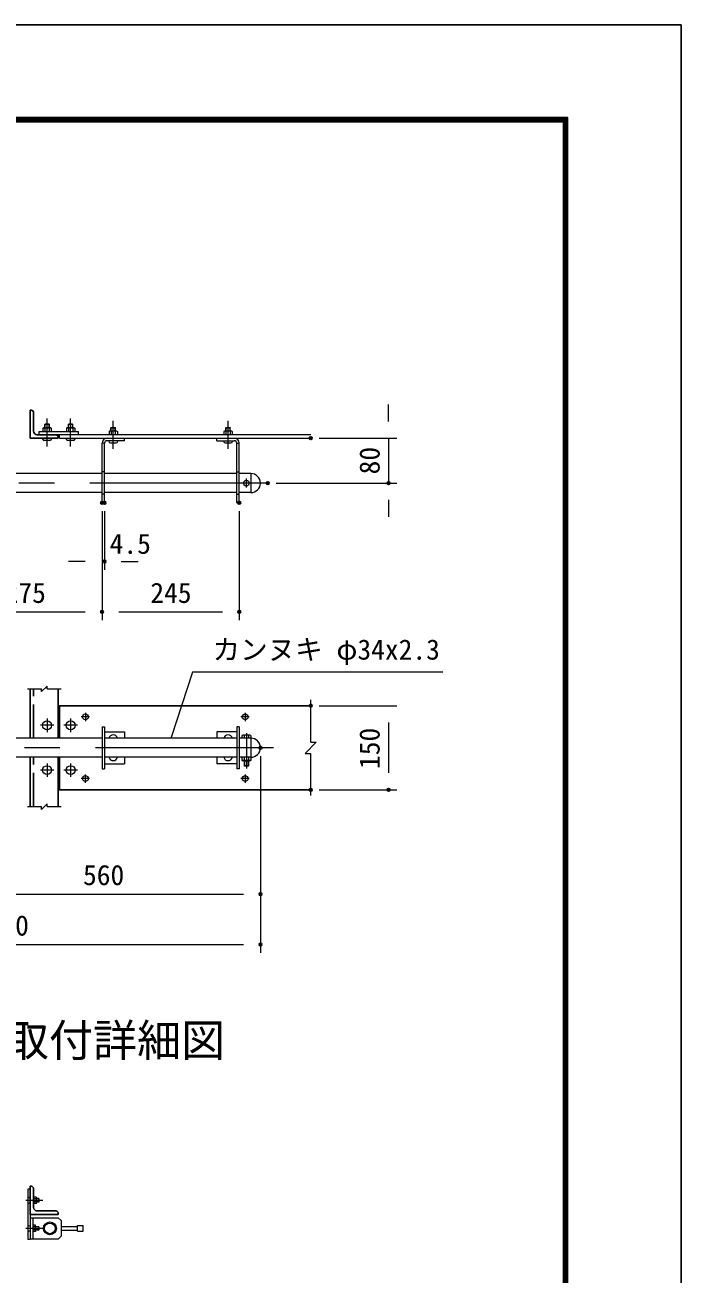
# Model space of a CAD drawing. Units: millimetres, scale not verified, with parts at other scales. Extents: x -6300 to 6300, y -4455 to 4455.
# Drawn here: x 3958 to 6300, y 0 to 4455 of the extents above; entities that cross this region are included whole.
import ezdxf
from ezdxf.enums import TextEntityAlignment as Align

# ---------------------------------------------------------------- set-up
doc = ezdxf.new("R2010")
doc.units = ezdxf.units.MM
doc.header["$LTSCALE"] = 20
doc.header["$PDMODE"] = 32
doc.header["$PDSIZE"] = 10
doc.linetypes.add('DASHED', pattern=[7.5, 6, -1.5])
doc.linetypes.add('USER1', pattern=[50.8, 31.75, -6.35, 6.35, -6.35])
for name, color, linetype, lineweight in [('0-0_D-TTL-TXT', 7, 'Continuous', 25), ('0-4_D-STR-DIM', 7, 'Continuous', 13), ('0-6_Defpoints', 8, 'Continuous', 25), ('0-7_D-STR-TXT', 7, 'Continuous', 13), ('0-9_D-STR1', 1, 'Continuous', 25), ('0-A_D-BMK', 2, 'USER1', 13), ('0-B_D-STR3', 3, 'Continuous', 13), ('0-C_D-TTL', 7, 'Continuous', 25)]:
    doc.layers.add(name, color=color, linetype=linetype, lineweight=lineweight)
doc.styles.add('ＭＳ ゴシック', font='')
doc.styles.get('ＭＳ ゴシック').set_extended_font_data('MS Gothic')

msp = doc.modelspace()

# ---------------------------------------------------------------- linework, layer by layer
at = {"layer": '0-4_D-STR-DIM'}
for p, q in [((5255.88, 3041.05), (5255.88, 3101.05)), ((5008.09, 2981.05), (5285.88, 2981.05)), ((5255.88, 2981.05), (5255.88, 2821.05)), ((4854.99, 2821.05), (5285.88, 2821.05)), ((4233.09, 2721.05), (4233.09, 2331.87)), ((4233.09, 2721.05), (4233.09, 2331.87)), ((4233.09, 2721.05), (4233.09, 2511.87)), ((4242.09, 2721.05), (4242.09, 2511.87)), ((4723.09, 2721.05), (4723.09, 2331.87)), ((5255.88, 2761.05), (5255.88, 2701.05)), ((4173.09, 2541.87), (4113.09, 2541.87)), ((4233.09, 2541.87), (4242.09, 2541.87)), ((4302.09, 2541.87), (4362.09, 2541.87)), ((3743.09, 2361.87), (4173.09, 2361.87)), ((4293.09, 2361.87), (4663.09, 2361.87)), ((4017.09, 2077.15), (4037.09, 2097.15)), ((4037.09, 2087.15), (4037.09, 2097.15)), ((3967.09, 2087.15), (4017.09, 2087.15)), ((4017.09, 2077.15), (4017.09, 2087.15)), ((4037.09, 2087.15), (4087.09, 2087.15)), ((4978.09, 1897.15), (4978.09, 2048.12)), ((5008.09, 2027.15), (5285.88, 2027.15)), ((5255.88, 1967.15), (5255.88, 1787.15)), ((4958.09, 1857.15), (4998.09, 1897.15)), ((4978.09, 1897.15), (4998.09, 1897.15)), ((4798.59, 1847.15), (4798.59, 1325.36)), ((4798.59, 1847.15), (4798.59, 1145.36)), ((4958.09, 1857.15), (4978.09, 1857.15)), ((4978.09, 1706.18), (4978.09, 1857.15)), ((5008.09, 1727.15), (5285.88, 1727.15)), ((3967.09, 1667.15), (4017.09, 1667.15)), ((4017.09, 1657.15), (4037.09, 1677.15)), ((4017.09, 1657.15), (4017.09, 1667.15)), ((4037.09, 1667.15), (4037.09, 1677.15)), ((4037.09, 1667.15), (4087.09, 1667.15)), ((3738.59, 1355.36), (4738.59, 1355.36)), ((3058.59, 1175.36), (4738.59, 1175.36))]:
    msp.add_line(p, q, dxfattribs=at)
at = {"layer": '0-6_Defpoints'}
for p in [(4978.09, 2981.05), (4824.99, 2821.05), (5255.88, 2821.05), (4233.09, 2751.05), (4242.09, 2751.05), (4723.09, 2751.05), (4242.09, 2541.87), (4233.09, 2361.87), (4723.09, 2361.87), (4978.09, 2027.15), (4798.59, 1877.15), (4978.09, 1727.15), (5255.88, 1727.15), (4798.59, 1355.36), (4798.59, 1175.36)]:
    msp.add_point(p, dxfattribs=at)
at = {"layer": '0-7_D-STR-TXT'}
msp.add_lwpolyline([(5450.16, 2146.25), (4555.62, 2146.25), (4480.5, 1913.05)], dxfattribs=at)
at = {"layer": '0-9_D-STR1'}
for p, q in [((3977.09, 3081.05), (3977.09, 2981.05)), ((3977.09, 3081.05), (3980.09, 3081.05)), ((3989.09, 3072.05), (3989.09, 3006.05)), ((4002.09, 2993.05), (4068.09, 2993.05)), ((3977.09, 2981.05), (4077.09, 2981.05)), ((4077.09, 2984.05), (4077.09, 2981.05)), ((3977.09, 1911.15), (3977.09, 2087.15)), ((4077.09, 1911.15), (4077.09, 2087.15)), ((4077.09, 2027.15), (4978.09, 2027.15)), ((4081.09, 2027.15), (4081.09, 1911.15)), ((3977.09, 1667.15), (3977.09, 1843.15)), ((4077.09, 1667.15), (4077.09, 1843.15)), ((4081.09, 1843.15), (4081.09, 1727.15)), ((4077.09, 1727.15), (4978.09, 1727.15)), ((3977.09, 312.81), (3977.09, 212.81)), ((3977.09, 312.81), (3980.09, 312.81)), ((3989.09, 303.81), (3989.09, 237.81)), ((4002.09, 224.81), (4068.09, 224.81)), ((3977.09, 212.81), (4077.09, 212.81)), ((4077.09, 212.81), (4077.09, 215.81))]:
    msp.add_line(p, q, dxfattribs=at)
at = {"layer": '0-9_D-STR1', "linetype": 'DASHED'}
for p, q in [((3989.09, 1911.15), (3989.09, 2087.15)), ((3989.09, 1667.15), (3989.09, 1843.15))]:
    msp.add_line(p, q, dxfattribs=at)
at = {"layer": '0-9_D-STR1'}
for centre, radius, start, end in [((3980.09, 3072.05), 9, 0, 90), ((4002.09, 3006.05), 13, 180, 270), ((4068.09, 2984.05), 9, 0, 90), ((3980.09, 303.81), 9, 0, 90), ((4002.09, 237.81), 13, 180, 270), ((4068.09, 215.81), 9, 0, 90)]:
    msp.add_arc(centre, radius, start, end, dxfattribs=at)
at = {"layer": '0-A_D-BMK'}
for p, q in [((4037.09, 2951.87), (4037.09, 3051.87)), ((4121.09, 2951.87), (4121.09, 3051.87)), ((4273.09, 2942.87), (4273.09, 3042.87)), ((4683.09, 2942.87), (4683.09, 3042.87)), ((4824.99, 2821.05), (2984.99, 2821.05)), ((4748.59, 2804.75), (4748.59, 2837.2)), ((4037.09, 1981.15), (4037.09, 1933.15)), ((4121.09, 1981.15), (4121.09, 1933.15)), ((4188.97, 1987.15), (4159.21, 1987.15)), ((4174.09, 2002.03), (4174.09, 1972.27)), ((4758.97, 1987.15), (4729.21, 1987.15)), ((4744.09, 2002.03), (4744.09, 1972.27)), ((4061.09, 1957.15), (4013.09, 1957.15)), ((4145.09, 1957.15), (4097.09, 1957.15)), ((4748.59, 1928.64), (4748.59, 1802.84)), ((4844.99, 1877.15), (2984.99, 1877.15)), ((4061.09, 1797.15), (4013.09, 1797.15)), ((4037.09, 1821.15), (4037.09, 1773.15)), ((4145.09, 1797.15), (4097.09, 1797.15)), ((4121.09, 1821.15), (4121.09, 1773.15)), ((4174.09, 1752.27), (4174.09, 1782.03)), ((4744.09, 1782.03), (4744.09, 1752.27)), ((4188.97, 1767.15), (4159.21, 1767.15)), ((4758.97, 1767.15), (4729.21, 1767.15)), ((4021.46, 262.81), (3960.75, 262.81)), ((4021.46, 162.81), (3960.75, 162.81))]:
    msp.add_line(p, q, dxfattribs=at)
at = {"layer": '0-B_D-STR3'}
for p, q in [((4030.09, 3031.05), (4029.09, 3030.05)), ((4029.09, 3018.05), (4029.09, 3030.05)), ((4045.09, 3030.05), (4029.09, 3030.05)), ((4030.09, 3018.05), (4030.09, 3031.05)), ((4044.09, 3031.05), (4030.09, 3031.05)), ((4044.09, 3018.05), (4044.09, 3031.05)), ((4045.09, 3030.05), (4044.09, 3031.05)), ((4045.09, 3018.05), (4045.09, 3030.05)), ((4114.09, 3031.05), (4113.09, 3030.05)), ((4113.09, 3018.05), (4113.09, 3030.05)), ((4129.09, 3030.05), (4113.09, 3030.05)), ((4114.09, 3018.05), (4114.09, 3031.05)), ((4128.09, 3031.05), (4114.09, 3031.05)), ((4128.09, 3018.05), (4128.09, 3031.05)), ((4129.09, 3030.05), (4128.09, 3031.05)), ((4129.09, 3018.05), (4129.09, 3030.05)), ((4979.09, 2993.05), (4009.09, 2993.05)), ((4024.1, 3018.05), (4022.09, 3016.89)), ((4022.09, 3016.89), (4022.09, 3005.05)), ((4024.1, 3018.05), (4050.08, 3018.05)), ((4029.61, 3016.89), (4029.61, 3005.05)), ((4044.57, 3016.89), (4044.57, 3005.05)), ((4050.08, 3018.05), (4052.09, 3016.89)), ((4052.09, 3016.89), (4052.09, 3005.05)), ((4081.09, 2981.05), (4081.09, 2993.05)), ((4108.1, 3018.05), (4106.09, 3016.89)), ((4106.09, 3016.89), (4106.09, 3005.05)), ((4108.1, 3018.05), (4134.08, 3018.05)), ((4113.61, 3016.89), (4113.61, 3005.05)), ((4128.57, 3016.89), (4128.57, 3005.05)), ((4134.08, 3018.05), (4136.09, 3016.89)), ((4136.09, 3016.89), (4136.09, 3005.05)), ((4149.09, 2993.05), (4149.09, 3005.05)), ((4260.1, 3006.05), (4258.09, 3004.89)), ((4258.09, 3004.89), (4258.09, 2993.05)), ((4286.08, 3006.05), (4260.1, 3006.05)), ((4265.09, 3018.05), (4266.09, 3019.05)), ((4265.09, 3006.05), (4265.09, 3018.05)), ((4265.09, 3018.05), (4281.09, 3018.05)), ((4265.61, 3004.89), (4265.61, 2993.05)), ((4266.09, 3006.05), (4266.09, 3019.05)), ((4266.09, 3019.05), (4280.09, 3019.05)), ((4280.09, 3006.05), (4280.09, 3019.05)), ((4280.09, 3019.05), (4281.09, 3018.05)), ((4280.57, 3004.89), (4280.57, 2993.05)), ((4281.09, 3006.05), (4281.09, 3018.05)), ((4286.08, 3006.05), (4288.09, 3004.89)), ((4288.09, 3004.89), (4288.09, 2993.05)), ((4670.1, 3006.05), (4668.09, 3004.89)), ((4668.09, 3004.89), (4668.09, 2993.05)), ((4696.08, 3006.05), (4670.1, 3006.05)), ((4675.09, 3018.05), (4676.09, 3019.05)), ((4675.09, 3006.05), (4675.09, 3018.05)), ((4675.09, 3018.05), (4691.09, 3018.05)), ((4675.61, 3004.89), (4675.61, 2993.05)), ((4676.09, 3006.05), (4676.09, 3019.05)), ((4676.09, 3019.05), (4690.09, 3019.05)), ((4690.09, 3006.05), (4690.09, 3019.05)), ((4690.09, 3019.05), (4691.09, 3018.05)), ((4690.57, 3004.89), (4690.57, 2993.05)), ((4691.09, 3006.05), (4691.09, 3018.05)), ((4696.08, 3006.05), (4698.09, 3004.89)), ((4698.09, 3004.89), (4698.09, 2993.05)), ((4021.09, 2979.05), (4021.09, 2981.05)), ((4047.09, 2973.05), (4027.09, 2973.05)), ((4053.09, 2979.05), (4053.09, 2981.05)), ((4081.09, 2981.05), (4979.09, 2981.05)), ((4105.09, 2979.05), (4105.09, 2981.05)), ((4131.09, 2973.05), (4111.09, 2973.05)), ((4137.09, 2979.05), (4137.09, 2981.05)), ((4233.09, 2751.05), (4233.09, 2963.05)), ((4242.09, 2963.05), (4233.09, 2963.05)), ((4242.09, 2751.05), (4242.09, 2963.05)), ((4313.09, 2972.05), (4251.09, 2972.05)), ((4257.09, 2970.05), (4257.09, 2972.05)), ((4263.09, 2964.05), (4283.09, 2964.05)), ((4289.09, 2970.05), (4289.09, 2972.05)), ((4313.09, 2972.05), (4313.09, 2981.05)), ((4643.09, 2972.05), (4643.09, 2981.05)), ((4643.09, 2972.05), (4705.09, 2972.05)), ((4667.09, 2970.05), (4667.09, 2972.05)), ((4673.09, 2964.05), (4693.09, 2964.05)), ((4699.09, 2970.05), (4699.09, 2972.05)), ((4714.09, 2963.05), (4723.09, 2963.05)), ((4714.09, 2751.05), (4714.09, 2963.05)), ((4723.09, 2751.05), (4723.09, 2963.05)), ((4233.09, 2855.05), (3683.09, 2855.05)), ((4714.09, 2855.05), (4242.09, 2855.05)), ((4764.59, 2855.05), (4723.09, 2855.05)), ((4764.59, 2855.05), (4764.59, 2787.05)), ((4233.09, 2787.05), (3683.09, 2787.05)), ((4714.09, 2787.05), (4242.09, 2787.05)), ((4764.59, 2787.05), (4723.09, 2787.05)), ((4242.09, 2751.05), (4233.09, 2751.05)), ((4714.09, 2751.05), (4723.09, 2751.05)), ((4233.09, 1952.15), (4233.09, 1802.15)), ((4233.09, 1952.15), (4242.09, 1952.15)), ((4242.09, 1952.15), (4242.09, 1802.15)), ((4242.09, 1934.15), (4313.09, 1934.15)), ((4313.09, 1934.15), (4313.09, 1911.15)), ((4643.09, 1934.15), (4643.09, 1911.15)), ((4714.09, 1934.15), (4643.09, 1934.15)), ((4714.09, 1952.15), (4714.09, 1802.15)), ((4723.09, 1952.15), (4714.09, 1952.15)), ((4723.09, 1952.15), (4723.09, 1802.15)), ((4732.39, 1920.55), (4732.39, 1911.15)), ((4760.72, 1922.15), (4736.19, 1922.15)), ((4740.59, 1920.55), (4740.59, 1911.15)), ((4756.59, 1920.55), (4756.59, 1911.15)), ((4764.79, 1920.55), (4764.79, 1911.15)), ((4233.09, 1911.15), (3683.09, 1911.15)), ((4714.09, 1911.15), (4242.09, 1911.15)), ((4764.59, 1911.15), (4723.09, 1911.15)), ((4764.59, 1911.15), (4764.59, 1843.15)), ((4233.09, 1843.15), (3683.09, 1843.15)), ((4714.09, 1843.15), (4242.09, 1843.15)), ((4313.09, 1843.15), (4313.09, 1820.15)), ((4643.09, 1843.15), (4643.09, 1820.15)), ((4764.59, 1843.15), (4723.09, 1843.15)), ((4732.39, 1843.15), (4732.39, 1831.75)), ((4764.79, 1831.75), (4732.39, 1831.75)), ((4761.46, 1830.15), (4736.29, 1830.15)), ((4740.59, 1843.15), (4740.59, 1831.75)), ((4740.59, 1830.15), (4740.59, 1812.75)), ((4742.19, 1830.15), (4742.19, 1811.15)), ((4754.99, 1830.15), (4754.99, 1811.15)), ((4756.59, 1843.15), (4756.59, 1831.75)), ((4756.59, 1830.15), (4756.59, 1812.75)), ((4764.79, 1843.15), (4764.79, 1831.75)), ((4233.09, 1802.15), (4242.09, 1802.15)), ((4242.09, 1820.15), (4313.09, 1820.15)), ((4714.09, 1820.15), (4643.09, 1820.15)), ((4723.09, 1802.15), (4714.09, 1802.15)), ((4756.59, 1812.75), (4740.59, 1812.75)), ((4742.19, 1811.15), (4740.59, 1812.75)), ((4754.99, 1811.15), (4742.19, 1811.15)), ((4754.99, 1811.15), (4756.59, 1812.75)), ((3968.09, 274.81), (3977.09, 270.75)), ((3977.09, 302.81), (3977.09, 122.81)), ((3998.19, 274.31), (3989.09, 274.31)), ((3998.19, 268.49), (3989.09, 268.49)), ((3999.09, 272.75), (3998.19, 274.31)), ((3999.09, 252.87), (3999.09, 272.75)), ((4007.09, 268.81), (3999.09, 268.81)), ((4008.09, 267.81), (3999.09, 267.81)), ((4007.09, 268.81), (4007.09, 256.81)), ((4007.09, 268.81), (4008.09, 267.81)), ((4008.09, 267.81), (4008.09, 257.81)), ((3968.09, 250.81), (3977.03, 254.81)), ((3998.19, 257.13), (3989.09, 257.13)), ((3998.19, 251.31), (3989.09, 251.31)), ((3999.09, 252.87), (3998.19, 251.31)), ((4008.09, 257.81), (3999.09, 257.81)), ((4007.09, 256.81), (3999.09, 256.81)), ((4008.09, 257.81), (4007.09, 256.81)), ((3977.09, 200.81), (4077.09, 200.81)), ((4077.09, 200.81), (4087.09, 190.81)), ((4087.09, 190.81), (4087.09, 134.81)), ((3968.09, 174.81), (3977.09, 170.75)), ((3968.09, 150.81), (3977.03, 154.81)), ((4069.29, 168.81), (4065.12, 168.81)), ((4065.12, 156.81), (4069.29, 156.81)), ((4077.09, 124.81), (4087.09, 134.81)), ((4146.09, 168.81), (4087.09, 168.81)), ((4087.09, 156.81), (4146.09, 156.81)), ((4146.09, 152.81), (4146.09, 172.81)), ((4146.09, 172.81), (4166.09, 172.81)), ((4146.09, 152.81), (4166.09, 152.81)), ((4166.09, 152.81), (4166.09, 172.81)), ((3977.09, 122.81), (3968.09, 122.81)), ((4077.09, 124.81), (3977.09, 124.81))]:
    msp.add_line(p, q, dxfattribs=at)
at = {"layer": '0-B_D-STR3', "linetype": 'DASHED'}
for p, q in [((4242.09, 2861.05), (4233.09, 2861.05)), ((4714.09, 2861.05), (4723.09, 2861.05)), ((4242.09, 2781.05), (4233.09, 2781.05)), ((4714.09, 2781.05), (4723.09, 2781.05)), ((3986.09, 200.81), (3986.09, 124.81)), ((3995.19, 174.31), (3986.09, 174.31)), ((3995.19, 168.49), (3986.09, 168.49)), ((3995.19, 157.13), (3986.09, 157.13)), ((3995.19, 151.31), (3986.09, 151.31)), ((3996.09, 172.75), (3995.19, 174.31)), ((3996.09, 152.87), (3995.19, 151.31)), ((3996.09, 152.87), (3996.09, 172.75)), ((4007.09, 168.81), (3996.09, 168.81)), ((4008.09, 167.81), (3996.09, 167.81)), ((4008.09, 157.81), (3996.09, 157.81)), ((4007.09, 156.81), (3996.09, 156.81)), ((4007.09, 168.81), (4007.09, 156.81)), ((4007.09, 168.81), (4008.09, 167.81)), ((4008.09, 157.81), (4007.09, 156.81)), ((4008.09, 167.81), (4008.09, 157.81))]:
    msp.add_line(p, q, dxfattribs=at)
at = {"layer": '0-B_D-STR3'}
for points in [[(4009.09, 2993.05), (4009.09, 3005.05), (4149.09, 3005.05)], [(3977.09, 302.81), (3968.09, 302.81), (3968.09, 122.81)]]:
    msp.add_lwpolyline(points, dxfattribs=at)
for centre, radius in [((4748.59, 2821.05), 10), ((4037.09, 1957.15), 16), ((4121.09, 1957.15), 16), ((4174.09, 1987.15), 10.5), ((4744.09, 1987.15), 10.5), ((4037.09, 1797.15), 16), ((4121.09, 1797.15), 16), ((4174.09, 1767.15), 10.5), ((4744.09, 1767.15), 10.5), ((4047.09, 162.81), 23), ((4047.09, 162.81), 19)]:
    msp.add_circle(centre, radius, dxfattribs=at)
for centre, radius, start, end in [((4023.38, 3001.01), 17.05, 68.57467, 87.55496), ((4037.09, 2993.4), 24.66, 72.33186, 107.66814), ((4050.8, 3001.01), 17.05, 92.44504, 111.42533), ((4107.38, 3001.01), 17.05, 68.57467, 87.55496), ((4121.09, 2993.4), 24.66, 72.33186, 107.66814), ((4134.8, 3001.01), 17.05, 92.44504, 111.42533), ((4259.38, 2989.01), 17.05, 68.57467, 87.55496), ((4273.09, 2981.4), 24.66, 72.33186, 107.66814), ((4286.8, 2989.01), 17.05, 92.44504, 111.42533), ((4669.38, 2989.01), 17.05, 68.57467, 87.55496), ((4683.09, 2981.4), 24.66, 72.33186, 107.66814), ((4696.8, 2989.01), 17.05, 92.44504, 111.42533), ((4027.09, 2979.05), 6, 180, 270), ((4047.09, 2979.05), 6, 270, 0), ((4111.09, 2979.05), 6, 180, 270), ((4131.09, 2979.05), 6, 270, 0), ((4251.09, 2963.05), 18, 90, 180), ((4251.09, 2963.05), 9, 90, 180), ((4263.09, 2970.05), 6, 180, 270), ((4283.09, 2970.05), 6, 270, 0), ((4673.09, 2970.05), 6, 180, 270), ((4693.09, 2970.05), 6, 270, 0), ((4705.09, 2963.05), 18, 0, 90), ((4705.09, 2963.05), 9, 0, 90), ((4764.59, 2821.05), 34, 270, 90), ((4273.09, 1907.15), 16, 14.47751, 165.52249), ((4683.09, 1907.15), 16, 14.47751, 165.52249), ((4736.49, 1916.13), 6.03, 47.18249, 132.81751), ((4748.59, 1901.35), 20.8, 67.38014, 112.61986), ((4760.69, 1916.1), 6.05, 47.363, 132.637), ((4764.59, 1877.15), 34, 270, 90), ((4273.09, 1847.15), 16, 194.47751, 345.52249), ((4683.09, 1847.15), 16, 194.47751, 345.52249), ((4736.49, 1836.19), 6.04, 227.28053, 312.71947), ((4748.59, 1850.95), 20.8, 247.38014, 292.61986), ((4760.69, 1836.02), 5.92, 226.1605, 313.8395), ((3989.26, 272.6), 9.83, 335.25869, 0.84603), ((3980.75, 262.81), 18.34, 341.96185, 18.03815), ((3989.26, 253.01), 9.83, 359.15397, 24.74131)]:
    msp.add_arc(centre, radius, start, end, dxfattribs=at)
at = {"layer": '0-B_D-STR3', "linetype": 'DASHED'}
for centre, radius, start, end in [((3986.26, 172.6), 9.83, 335.25869, 0.84603), ((3977.75, 162.81), 18.34, 341.96185, 18.03815), ((3986.26, 153.01), 9.83, 359.15397, 24.74131)]:
    msp.add_arc(centre, radius, start, end, dxfattribs=at)
at = {"layer": '0-C_D-TTL', "color": 2}
msp.add_lwpolyline([(-6300, 4455), (6300, 4455), (6300, -4455), (-6300, -4455)], close=True, dxfattribs=at)
at = {"layer": '0-C_D-TTL'}
for points in [[(-5895, 4125), (5895, 4125), (5895, -4125), (-5895, -4125)], [(-5891.25, 4121.25), (5891.25, 4121.25), (5891.25, -4121.25), (-5891.25, -4121.25)], [(-5887.5, 4117.5), (5887.5, 4117.5), (5887.5, -4117.5), (-5887.5, -4117.5)], [(-5883.75, 4113.75), (5883.75, 4113.75), (5883.75, -4113.75), (-5883.75, -4113.75)], [(-5880, 4110), (5880, 4110), (5880, -4110), (-5880, -4110)]]:
    msp.add_lwpolyline(points, close=True, dxfattribs=at)

# ---------------------------------------------------------------- texts
at = {"layer": '0-0_D-TTL-TXT', "style": 'ＭＳ ゴシック'}
msp.add_text('カンヌキ取付詳細図', height=115.4, dxfattribs=at).set_placement((3256.36, 741.31), align=Align.BOTTOM_LEFT)
at = {"layer": '0-4_D-STR-DIM', "style": 'ＭＳ ゴシック'}
for s, p in [('80', (5245.76, 2852.11)), ('150', (5245.76, 1801.18))]:
    msp.add_text(s, height=72.14, rotation=90, dxfattribs=at).set_placement(p, align=Align.BOTTOM_LEFT)
for s, p in [('4.5', (4260.32, 2547.09)), ('275', (3885.57, 2371.99)), ('245', (4405.56, 2371.99)), ('560', (4165.28, 1365.49)), ('900', (3824.9, 1185.49))]:
    msp.add_text(s, height=72.14, dxfattribs=at).set_placement(p, align=Align.BOTTOM_LEFT)
at = {"layer": '0-7_D-STR-TXT', "style": 'ＭＳ ゴシック'}
msp.add_text('カンヌキ φ34x2.3', height=72.14, dxfattribs=at).set_placement((4627.44, 2169.69), align=Align.BOTTOM_LEFT)

doc.saveas('drawing.dxf')
